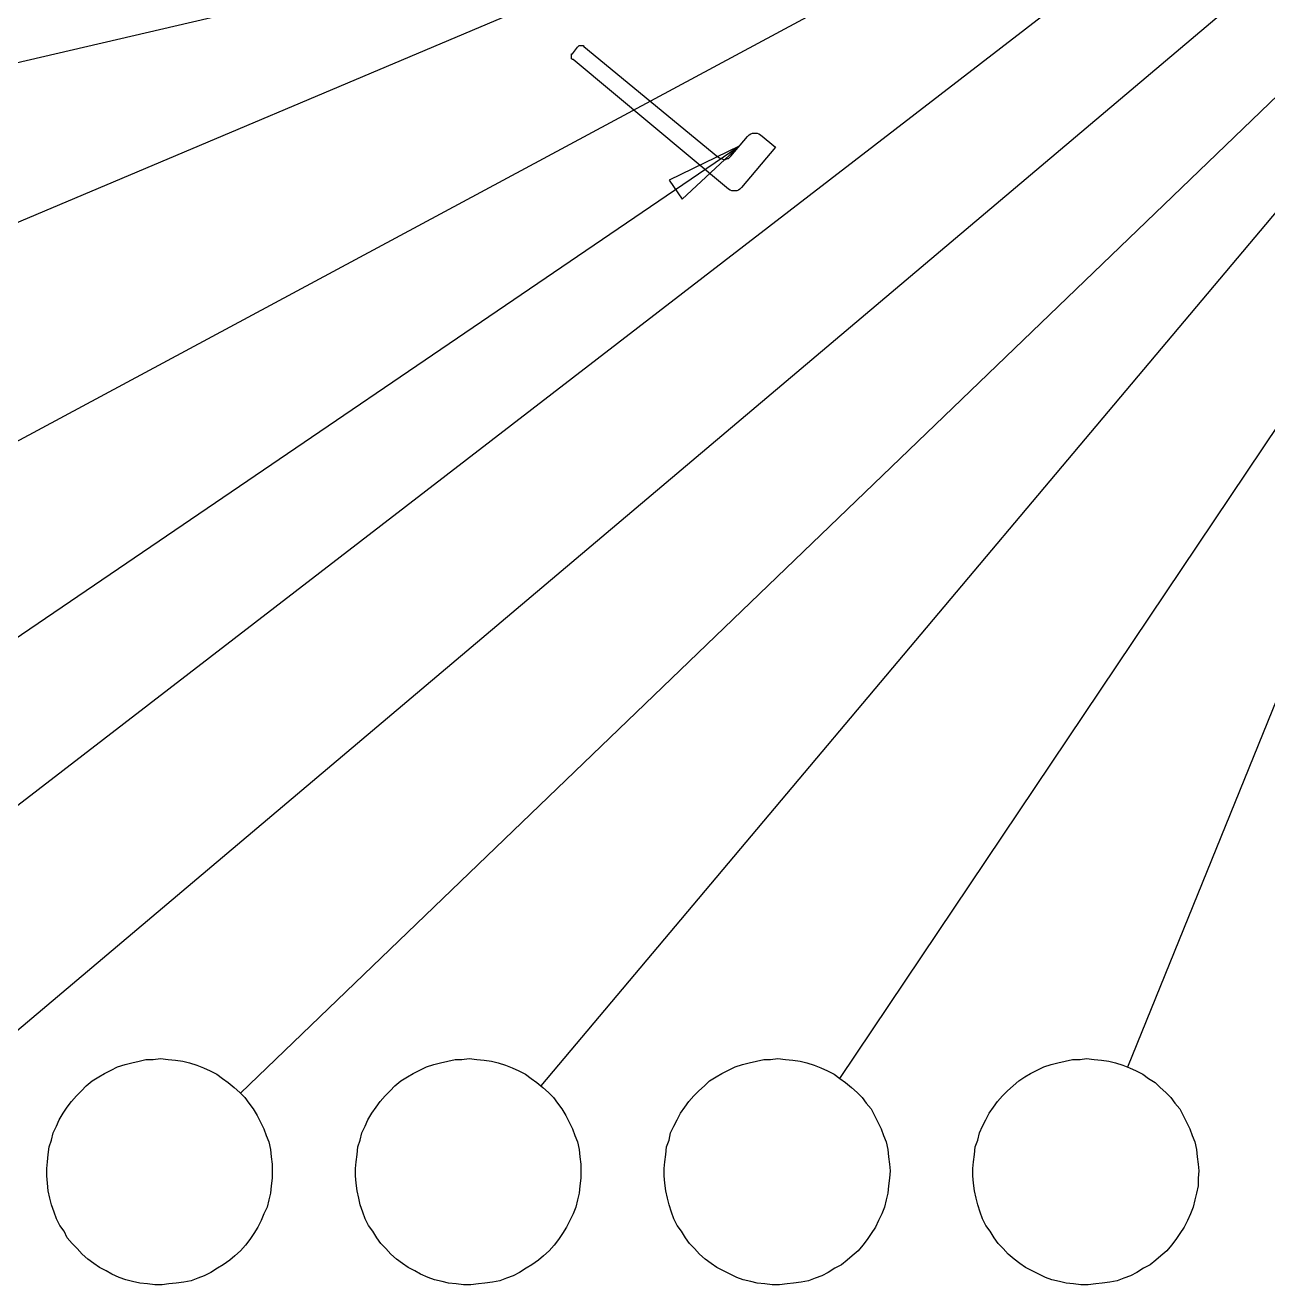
# Model space of a CAD drawing. Extents: x 9 to 432, y 44 to 411.
# Drawn here: x 40.41 to 82.9, y 52.24 to 95.3 of the extents above; entities that cross this region are included whole.
import ezdxf

# ---------------------------------------------------------------- set-up
doc = ezdxf.new("R2010")
doc.units = 0
doc.layers.get('0').update_dxf_attribs({"linetype": 'CONTINUOUS'})

msp = doc.modelspace()

# ---------------------------------------------------------------- linework, layer by layer
at = {"color": 7}
for p, q in [((26.924, 58.446811), (99.229333, 114.129256)), ((37.366222, 58.587922), (99.229333, 110.827256)), ((58.053111, 59.039478), (99.229333, 107.976811)), ((68.269556, 59.293478), (97.761778, 103.235478)), ((16.707556, 68.493922), (76.933778, 100.836589)), ((16.848667, 78.710367), (68.551778, 100.554367)), ((17.046222, 88.644589), (67.620444, 100.413256)), ((47.780222, 58.785478), (90.960222, 100.328589)), ((59.097333, 94.289033), (59.097333, 94.317256)), ((59.097333, 94.317256), (59.125556, 94.317256)), ((59.125556, 94.317256), (59.294889, 94.543033)), ((59.294889, 94.543033), (59.323111, 94.571256)), ((59.323111, 94.571256), (59.351333, 94.599478)), ((59.351333, 94.599478), (59.379556, 94.599478)), ((59.379556, 94.599478), (59.407778, 94.599478)), ((59.407778, 94.599478), (59.436, 94.599478)), ((59.436, 94.599478), (59.464222, 94.599478)), ((59.464222, 94.599478), (59.492444, 94.599478)), ((59.492444, 94.599478), (59.520667, 94.571256)), ((59.520667, 94.571256), (64.092667, 90.789478)), ((59.097333, 94.232589), (59.097333, 94.289033)), ((59.097333, 94.204367), (59.097333, 94.232589)), ((59.097333, 94.176144), (59.097333, 94.204367)), ((59.097333, 94.147922), (59.097333, 94.176144)), ((59.125556, 94.1197), (59.097333, 94.147922)), ((59.153778, 94.1197), (59.125556, 94.1197)), ((64.459556, 89.688811), (59.153778, 94.1197)), ((64.544222, 90.8177), (65.108667, 91.495033)), ((65.108667, 91.495033), (65.165111, 91.551478)), ((65.165111, 91.551478), (65.221556, 91.5797)), ((65.221556, 91.5797), (65.278, 91.607922)), ((65.278, 91.607922), (65.334444, 91.607922)), ((65.334444, 91.607922), (65.390889, 91.607922)), ((65.390889, 91.607922), (65.447333, 91.607922)), ((65.447333, 91.607922), (65.503778, 91.5797)), ((65.503778, 91.5797), (65.560222, 91.551478)), ((65.560222, 91.551478), (66.068222, 91.128144)), ((78.119111, 59.688589), (90.960222, 91.382144)), ((16.481778, 58.277478), (64.826444, 91.156367)), ((64.826444, 91.156367), (62.427556, 89.999256)), ((64.826444, 91.156367), (62.427556, 89.999256)), ((62.879111, 89.350144), (64.826444, 91.156367)), ((66.068222, 91.128144), (64.911111, 89.745256)), ((64.092667, 90.789478), (64.149111, 90.761256)), ((64.149111, 90.761256), (64.205556, 90.733033)), ((64.205556, 90.733033), (64.290222, 90.704811)), ((64.290222, 90.704811), (64.346667, 90.704811)), ((64.346667, 90.704811), (64.403111, 90.733033)), ((64.403111, 90.733033), (64.459556, 90.733033)), ((64.459556, 90.733033), (64.516, 90.789478)), ((64.516, 90.789478), (64.544222, 90.8177)), ((62.427556, 89.999256), (62.879111, 89.350144)), ((62.427556, 89.999256), (62.879111, 89.350144)), ((64.516, 89.660589), (64.459556, 89.688811)), ((64.572444, 89.632367), (64.516, 89.660589)), ((64.628889, 89.632367), (64.572444, 89.632367)), ((64.685333, 89.632367), (64.628889, 89.632367)), ((64.741778, 89.632367), (64.685333, 89.632367)), ((64.798222, 89.660589), (64.741778, 89.632367)), ((64.854667, 89.688811), (64.798222, 89.660589)), ((64.911111, 89.745256), (64.854667, 89.688811)), ((44.054889, 59.8297), (44.308889, 59.886144)), ((44.308889, 59.886144), (44.534667, 59.942589)), ((44.534667, 59.942589), (44.788667, 59.942589)), ((44.788667, 59.942589), (45.042667, 59.970811)), ((45.042667, 59.970811), (45.296667, 59.942589)), ((45.296667, 59.942589), (45.550667, 59.914367)), ((45.550667, 59.914367), (45.804667, 59.886144)), ((45.804667, 59.886144), (46.030444, 59.8297)), ((54.61, 59.8297), (54.864, 59.886144)), ((54.864, 59.886144), (55.118, 59.942589)), ((55.118, 59.942589), (55.343778, 59.942589)), ((55.343778, 59.942589), (55.597778, 59.970811)), ((55.597778, 59.970811), (55.851778, 59.942589)), ((55.851778, 59.942589), (56.105778, 59.914367)), ((56.105778, 59.914367), (56.359778, 59.886144)), ((56.359778, 59.886144), (56.585556, 59.8297)), ((65.165111, 59.8297), (65.419111, 59.886144)), ((65.419111, 59.886144), (65.673111, 59.942589)), ((65.673111, 59.942589), (65.898889, 59.942589)), ((65.898889, 59.942589), (66.152889, 59.970811)), ((66.152889, 59.970811), (66.406889, 59.942589)), ((66.406889, 59.942589), (66.660889, 59.914367)), ((66.660889, 59.914367), (66.914889, 59.886144)), ((66.914889, 59.886144), (67.140667, 59.8297)), ((75.720222, 59.8297), (75.974222, 59.886144)), ((75.974222, 59.886144), (76.228222, 59.942589)), ((76.228222, 59.942589), (76.482222, 59.942589)), ((76.482222, 59.942589), (76.708, 59.970811)), ((76.708, 59.970811), (76.962, 59.942589)), ((76.962, 59.942589), (77.216, 59.914367)), ((77.216, 59.914367), (77.47, 59.886144)), ((77.47, 59.886144), (77.695778, 59.8297)), ((42.926, 59.349922), (43.123556, 59.462811)), ((43.123556, 59.462811), (43.349333, 59.5757)), ((43.349333, 59.5757), (43.575111, 59.688589)), ((43.575111, 59.688589), (43.829111, 59.773256)), ((43.829111, 59.773256), (44.054889, 59.8297)), ((46.030444, 59.8297), (46.284444, 59.745033)), ((46.284444, 59.745033), (46.510222, 59.660367)), ((46.510222, 59.660367), (46.736, 59.547478)), ((46.736, 59.547478), (46.961778, 59.434589)), ((46.961778, 59.434589), (47.159333, 59.293478)), ((53.481111, 59.349922), (53.678667, 59.462811)), ((53.678667, 59.462811), (53.904444, 59.5757)), ((53.904444, 59.5757), (54.130222, 59.688589)), ((54.130222, 59.688589), (54.384222, 59.773256)), ((54.384222, 59.773256), (54.61, 59.8297)), ((56.585556, 59.8297), (56.839556, 59.745033)), ((56.839556, 59.745033), (57.065333, 59.660367)), ((57.065333, 59.660367), (57.291111, 59.547478)), ((57.291111, 59.547478), (57.516889, 59.434589)), ((57.516889, 59.434589), (57.714444, 59.293478)), ((64.036222, 59.349922), (64.233778, 59.462811)), ((64.233778, 59.462811), (64.459556, 59.5757)), ((64.459556, 59.5757), (64.685333, 59.688589)), ((64.685333, 59.688589), (64.939333, 59.773256)), ((64.939333, 59.773256), (65.165111, 59.8297)), ((67.140667, 59.8297), (67.394667, 59.745033)), ((67.394667, 59.745033), (67.620444, 59.660367)), ((67.620444, 59.660367), (67.846222, 59.547478)), ((67.846222, 59.547478), (68.072, 59.434589)), ((68.072, 59.434589), (68.269556, 59.293478)), ((74.591333, 59.349922), (74.788889, 59.462811)), ((74.788889, 59.462811), (75.014667, 59.5757)), ((75.014667, 59.5757), (75.240444, 59.688589)), ((75.240444, 59.688589), (75.494444, 59.773256)), ((75.494444, 59.773256), (75.720222, 59.8297)), ((77.695778, 59.8297), (77.949778, 59.745033)), ((77.949778, 59.745033), (78.175556, 59.660367)), ((78.175556, 59.660367), (78.401333, 59.547478)), ((78.401333, 59.547478), (78.627111, 59.434589)), ((78.627111, 59.434589), (78.824667, 59.293478)), ((42.333333, 58.870144), (42.502667, 59.039478)), ((42.502667, 59.039478), (42.700222, 59.208811)), ((42.700222, 59.208811), (42.926, 59.349922)), ((47.159333, 59.293478), (47.356889, 59.152367)), ((47.356889, 59.152367), (47.554444, 58.983033)), ((52.888444, 58.870144), (53.057778, 59.039478)), ((53.057778, 59.039478), (53.255333, 59.208811)), ((53.255333, 59.208811), (53.481111, 59.349922)), ((57.714444, 59.293478), (57.912, 59.152367)), ((57.912, 59.152367), (58.109556, 58.983033)), ((63.443556, 58.870144), (63.641111, 59.039478)), ((63.641111, 59.039478), (63.810444, 59.208811)), ((63.810444, 59.208811), (64.036222, 59.349922)), ((68.269556, 59.293478), (68.467111, 59.152367)), ((68.467111, 59.152367), (68.664667, 58.983033)), ((73.998667, 58.870144), (74.196222, 59.039478)), ((74.196222, 59.039478), (74.393778, 59.208811)), ((74.393778, 59.208811), (74.591333, 59.349922)), ((78.824667, 59.293478), (79.050444, 59.152367)), ((79.050444, 59.152367), (79.219778, 58.983033)), ((41.994667, 58.503256), (42.164, 58.700811)), ((42.164, 58.700811), (42.333333, 58.870144)), ((47.554444, 58.983033), (47.752, 58.8137)), ((47.752, 58.8137), (47.921333, 58.644367)), ((47.921333, 58.644367), (48.062444, 58.446811)), ((52.549778, 58.503256), (52.719111, 58.700811)), ((52.719111, 58.700811), (52.888444, 58.870144)), ((58.109556, 58.983033), (58.307111, 58.8137)), ((58.307111, 58.8137), (58.476444, 58.644367)), ((58.476444, 58.644367), (58.617556, 58.446811)), ((63.104889, 58.503256), (63.274222, 58.700811)), ((63.274222, 58.700811), (63.443556, 58.870144)), ((68.664667, 58.983033), (68.862222, 58.8137)), ((68.862222, 58.8137), (69.031556, 58.644367)), ((69.031556, 58.644367), (69.172667, 58.446811)), ((73.66, 58.503256), (73.829333, 58.700811)), ((73.829333, 58.700811), (73.998667, 58.870144)), ((79.219778, 58.983033), (79.417333, 58.8137)), ((79.417333, 58.8137), (79.586667, 58.644367)), ((79.586667, 58.644367), (79.727778, 58.446811)), ((41.712444, 58.108144), (41.853556, 58.3057)), ((41.853556, 58.3057), (41.994667, 58.503256)), ((48.062444, 58.446811), (48.203556, 58.249256)), ((48.203556, 58.249256), (48.344667, 58.023478)), ((52.267556, 58.108144), (52.408667, 58.3057)), ((52.408667, 58.3057), (52.549778, 58.503256)), ((58.617556, 58.446811), (58.758667, 58.249256)), ((58.758667, 58.249256), (58.899778, 58.023478)), ((62.822667, 58.108144), (62.963778, 58.3057)), ((62.963778, 58.3057), (63.104889, 58.503256)), ((69.172667, 58.446811), (69.342, 58.249256)), ((69.342, 58.249256), (69.454889, 58.023478)), ((73.377778, 58.108144), (73.518889, 58.3057)), ((73.518889, 58.3057), (73.66, 58.503256)), ((79.727778, 58.446811), (79.897111, 58.249256)), ((79.897111, 58.249256), (80.01, 58.023478)), ((41.486667, 57.656589), (41.571333, 57.882367)), ((41.571333, 57.882367), (41.712444, 58.108144)), ((48.344667, 58.023478), (48.457556, 57.7977)), ((48.457556, 57.7977), (48.570444, 57.571922)), ((52.041778, 57.656589), (52.126444, 57.882367)), ((52.126444, 57.882367), (52.267556, 58.108144)), ((58.899778, 58.023478), (59.012667, 57.7977)), ((59.012667, 57.7977), (59.125556, 57.571922)), ((62.596889, 57.656589), (62.709778, 57.882367)), ((62.709778, 57.882367), (62.822667, 58.108144)), ((69.454889, 58.023478), (69.567778, 57.7977)), ((69.567778, 57.7977), (69.680667, 57.571922)), ((73.152, 57.656589), (73.264889, 57.882367)), ((73.264889, 57.882367), (73.377778, 58.108144)), ((80.01, 58.023478), (80.122889, 57.7977)), ((80.122889, 57.7977), (80.235778, 57.571922)), ((41.317333, 57.176811), (41.373778, 57.430811)), ((41.373778, 57.430811), (41.486667, 57.656589)), ((48.570444, 57.571922), (48.655111, 57.346144)), ((48.655111, 57.346144), (48.739778, 57.120367)), ((51.872444, 57.176811), (51.928889, 57.430811)), ((51.928889, 57.430811), (52.041778, 57.656589)), ((59.125556, 57.571922), (59.210222, 57.346144)), ((59.210222, 57.346144), (59.294889, 57.120367)), ((62.427556, 57.176811), (62.484, 57.430811)), ((62.484, 57.430811), (62.596889, 57.656589)), ((69.680667, 57.571922), (69.765333, 57.346144)), ((69.765333, 57.346144), (69.85, 57.120367)), ((72.982667, 57.176811), (73.039111, 57.430811)), ((73.039111, 57.430811), (73.152, 57.656589)), ((80.235778, 57.571922), (80.320444, 57.346144)), ((80.320444, 57.346144), (80.405111, 57.120367)), ((41.204444, 56.697033), (41.232667, 56.951033)), ((41.232667, 56.951033), (41.317333, 57.176811)), ((48.739778, 57.120367), (48.796222, 56.866367)), ((48.796222, 56.866367), (48.824444, 56.612367)), ((51.759556, 56.697033), (51.787778, 56.951033)), ((51.787778, 56.951033), (51.872444, 57.176811)), ((59.294889, 57.120367), (59.351333, 56.866367)), ((59.351333, 56.866367), (59.379556, 56.612367)), ((62.314667, 56.697033), (62.342889, 56.951033)), ((62.342889, 56.951033), (62.427556, 57.176811)), ((69.85, 57.120367), (69.906444, 56.866367)), ((69.906444, 56.866367), (69.934667, 56.612367)), ((72.869778, 56.697033), (72.898, 56.951033)), ((72.898, 56.951033), (72.982667, 57.176811)), ((80.405111, 57.120367), (80.461556, 56.866367)), ((80.461556, 56.866367), (80.489778, 56.612367)), ((41.148, 56.217256), (41.176222, 56.443033)), ((41.176222, 56.443033), (41.204444, 56.697033)), ((48.824444, 56.612367), (48.852667, 56.358367)), ((51.703111, 56.217256), (51.731333, 56.443033)), ((51.731333, 56.443033), (51.759556, 56.697033)), ((59.379556, 56.612367), (59.407778, 56.358367)), ((62.258222, 56.217256), (62.286444, 56.443033)), ((62.286444, 56.443033), (62.314667, 56.697033)), ((69.934667, 56.612367), (69.962889, 56.358367)), ((72.813333, 56.217256), (72.841556, 56.443033)), ((72.841556, 56.443033), (72.869778, 56.697033)), ((80.489778, 56.612367), (80.518, 56.358367)), ((41.148, 55.963256), (41.148, 56.217256)), ((48.852667, 56.358367), (48.852667, 56.132589)), ((48.852667, 56.132589), (48.852667, 55.878589)), ((51.703111, 55.963256), (51.703111, 56.217256)), ((59.407778, 56.358367), (59.407778, 56.132589)), ((59.407778, 56.132589), (59.407778, 55.878589)), ((62.258222, 55.963256), (62.258222, 56.217256)), ((69.962889, 56.358367), (69.991111, 56.132589)), ((69.991111, 56.132589), (69.962889, 55.878589)), ((72.813333, 55.963256), (72.813333, 56.217256)), ((80.518, 56.358367), (80.546222, 56.132589)), ((80.546222, 56.132589), (80.518, 55.878589)), ((41.176222, 55.709256), (41.148, 55.963256)), ((41.204444, 55.455256), (41.176222, 55.709256)), ((48.824444, 55.624589), (48.796222, 55.370589)), ((48.852667, 55.878589), (48.824444, 55.624589)), ((51.731333, 55.709256), (51.703111, 55.963256)), ((51.759556, 55.455256), (51.731333, 55.709256)), ((59.379556, 55.624589), (59.351333, 55.370589)), ((59.407778, 55.878589), (59.379556, 55.624589)), ((62.286444, 55.709256), (62.258222, 55.963256)), ((62.314667, 55.455256), (62.286444, 55.709256)), ((69.934667, 55.624589), (69.906444, 55.370589)), ((69.962889, 55.878589), (69.934667, 55.624589)), ((72.841556, 55.709256), (72.813333, 55.963256)), ((72.869778, 55.455256), (72.841556, 55.709256)), ((80.518, 55.624589), (80.461556, 55.370589)), ((80.518, 55.878589), (80.518, 55.624589)), ((41.260889, 55.201256), (41.204444, 55.455256)), ((41.317333, 54.975478), (41.260889, 55.201256)), ((48.739778, 55.144811), (48.683333, 54.890811)), ((48.796222, 55.370589), (48.739778, 55.144811)), ((51.816, 55.201256), (51.759556, 55.455256)), ((51.872444, 54.975478), (51.816, 55.201256)), ((59.294889, 55.144811), (59.238444, 54.890811)), ((59.351333, 55.370589), (59.294889, 55.144811)), ((62.371111, 55.201256), (62.314667, 55.455256)), ((62.427556, 54.975478), (62.371111, 55.201256)), ((69.85, 55.144811), (69.793556, 54.890811)), ((69.906444, 55.370589), (69.85, 55.144811)), ((72.926222, 55.201256), (72.869778, 55.455256)), ((72.982667, 54.975478), (72.926222, 55.201256)), ((80.405111, 55.144811), (80.348667, 54.890811)), ((80.461556, 55.370589), (80.405111, 55.144811)), ((41.402, 54.721478), (41.317333, 54.975478)), ((41.486667, 54.4957), (41.402, 54.721478)), ((48.683333, 54.890811), (48.570444, 54.665033)), ((51.957111, 54.721478), (51.872444, 54.975478)), ((52.041778, 54.4957), (51.957111, 54.721478)), ((59.238444, 54.890811), (59.153778, 54.665033)), ((62.512222, 54.721478), (62.427556, 54.975478)), ((62.596889, 54.4957), (62.512222, 54.721478)), ((69.793556, 54.890811), (69.708889, 54.665033)), ((73.067333, 54.721478), (72.982667, 54.975478)), ((73.152, 54.4957), (73.067333, 54.721478)), ((80.348667, 54.890811), (80.264, 54.665033)), ((41.599556, 54.269922), (41.486667, 54.4957)), ((41.740667, 54.072367), (41.599556, 54.269922)), ((48.485778, 54.439256), (48.372889, 54.213478)), ((48.570444, 54.665033), (48.485778, 54.439256)), ((52.154667, 54.269922), (52.041778, 54.4957)), ((52.295778, 54.072367), (52.154667, 54.269922)), ((59.040889, 54.439256), (58.928, 54.213478)), ((59.153778, 54.665033), (59.040889, 54.439256)), ((62.709778, 54.269922), (62.596889, 54.4957)), ((62.850889, 54.072367), (62.709778, 54.269922)), ((69.596, 54.439256), (69.483111, 54.213478)), ((69.708889, 54.665033), (69.596, 54.439256)), ((73.264889, 54.269922), (73.152, 54.4957)), ((73.406, 54.072367), (73.264889, 54.269922)), ((80.151111, 54.439256), (80.038222, 54.213478)), ((80.264, 54.665033), (80.151111, 54.439256)), ((41.853556, 53.846589), (41.740667, 54.072367)), ((42.022889, 53.649033), (41.853556, 53.846589)), ((48.231778, 53.9877), (48.090667, 53.790144)), ((48.372889, 54.213478), (48.231778, 53.9877)), ((52.436889, 53.846589), (52.295778, 54.072367)), ((52.578, 53.649033), (52.436889, 53.846589)), ((58.786889, 53.9877), (58.645778, 53.790144)), ((58.928, 54.213478), (58.786889, 53.9877)), ((62.992, 53.846589), (62.850889, 54.072367)), ((63.133111, 53.649033), (62.992, 53.846589)), ((69.342, 53.9877), (69.200889, 53.790144)), ((69.483111, 54.213478), (69.342, 53.9877)), ((73.547111, 53.846589), (73.406, 54.072367)), ((73.688222, 53.649033), (73.547111, 53.846589)), ((79.897111, 53.9877), (79.756, 53.790144)), ((80.038222, 54.213478), (79.897111, 53.9877)), ((42.192222, 53.4797), (42.022889, 53.649033)), ((42.361556, 53.282144), (42.192222, 53.4797)), ((47.780222, 53.395033), (47.582667, 53.2257)), ((47.949556, 53.592589), (47.780222, 53.395033)), ((48.090667, 53.790144), (47.949556, 53.592589)), ((52.747333, 53.4797), (52.578, 53.649033)), ((52.916667, 53.282144), (52.747333, 53.4797)), ((58.335333, 53.395033), (58.137778, 53.2257)), ((58.504667, 53.592589), (58.335333, 53.395033)), ((58.645778, 53.790144), (58.504667, 53.592589)), ((63.302444, 53.4797), (63.133111, 53.649033)), ((63.471778, 53.282144), (63.302444, 53.4797)), ((68.890444, 53.395033), (68.692889, 53.2257)), ((69.059778, 53.592589), (68.890444, 53.395033)), ((69.200889, 53.790144), (69.059778, 53.592589)), ((73.857556, 53.4797), (73.688222, 53.649033)), ((74.026889, 53.282144), (73.857556, 53.4797)), ((79.445556, 53.395033), (79.248, 53.2257)), ((79.614889, 53.592589), (79.445556, 53.395033)), ((79.756, 53.790144), (79.614889, 53.592589)), ((42.559111, 53.112811), (42.361556, 53.282144)), ((42.756667, 52.9717), (42.559111, 53.112811)), ((42.954222, 52.830589), (42.756667, 52.9717)), ((47.413333, 53.084589), (47.187556, 52.915256)), ((47.582667, 53.2257), (47.413333, 53.084589)), ((53.114222, 53.112811), (52.916667, 53.282144)), ((53.311778, 52.9717), (53.114222, 53.112811)), ((53.509333, 52.830589), (53.311778, 52.9717)), ((57.968444, 53.084589), (57.742667, 52.915256)), ((58.137778, 53.2257), (57.968444, 53.084589)), ((63.669333, 53.112811), (63.471778, 53.282144)), ((63.866889, 52.9717), (63.669333, 53.112811)), ((64.064444, 52.830589), (63.866889, 52.9717)), ((68.523556, 53.084589), (68.326, 52.915256)), ((68.692889, 53.2257), (68.523556, 53.084589)), ((74.224444, 53.112811), (74.026889, 53.282144)), ((74.422, 52.9717), (74.224444, 53.112811)), ((74.619556, 52.830589), (74.422, 52.9717)), ((79.078667, 53.084589), (78.881111, 52.915256)), ((79.248, 53.2257), (79.078667, 53.084589)), ((43.18, 52.7177), (42.954222, 52.830589)), ((43.377556, 52.604811), (43.18, 52.7177)), ((43.631556, 52.491922), (43.377556, 52.604811)), ((46.538444, 52.548367), (46.312667, 52.4637)), ((46.764222, 52.661256), (46.538444, 52.548367)), ((46.99, 52.802367), (46.764222, 52.661256)), ((47.187556, 52.915256), (46.99, 52.802367)), ((53.735111, 52.7177), (53.509333, 52.830589)), ((53.932667, 52.604811), (53.735111, 52.7177)), ((54.186667, 52.491922), (53.932667, 52.604811)), ((57.093556, 52.548367), (56.867778, 52.4637)), ((57.319333, 52.661256), (57.093556, 52.548367)), ((57.545111, 52.802367), (57.319333, 52.661256)), ((57.742667, 52.915256), (57.545111, 52.802367)), ((64.290222, 52.7177), (64.064444, 52.830589)), ((64.516, 52.604811), (64.290222, 52.7177)), ((64.741778, 52.491922), (64.516, 52.604811)), ((67.648667, 52.548367), (67.422889, 52.4637)), ((67.874444, 52.661256), (67.648667, 52.548367)), ((68.100222, 52.802367), (67.874444, 52.661256)), ((68.326, 52.915256), (68.100222, 52.802367)), ((74.845333, 52.7177), (74.619556, 52.830589)), ((75.071111, 52.604811), (74.845333, 52.7177)), ((75.296889, 52.491922), (75.071111, 52.604811)), ((78.203778, 52.548367), (77.978, 52.4637)), ((78.429556, 52.661256), (78.203778, 52.548367)), ((78.655333, 52.802367), (78.429556, 52.661256)), ((78.881111, 52.915256), (78.655333, 52.802367)), ((43.857333, 52.407256), (43.631556, 52.491922)), ((44.083111, 52.350811), (43.857333, 52.407256)), ((44.337111, 52.294367), (44.083111, 52.350811)), ((44.591111, 52.266144), (44.337111, 52.294367)), ((44.845111, 52.237922), (44.591111, 52.266144)), ((45.099111, 52.237922), (44.845111, 52.237922)), ((45.324889, 52.266144), (45.099111, 52.237922)), ((45.578889, 52.294367), (45.324889, 52.266144)), ((45.832889, 52.322589), (45.578889, 52.294367)), ((46.086889, 52.379033), (45.832889, 52.322589)), ((46.312667, 52.4637), (46.086889, 52.379033)), ((54.412444, 52.407256), (54.186667, 52.491922)), ((54.666444, 52.350811), (54.412444, 52.407256)), ((54.892222, 52.294367), (54.666444, 52.350811)), ((55.146222, 52.266144), (54.892222, 52.294367)), ((55.400222, 52.237922), (55.146222, 52.266144)), ((55.654222, 52.237922), (55.400222, 52.237922)), ((55.908222, 52.266144), (55.654222, 52.237922)), ((56.134, 52.294367), (55.908222, 52.266144)), ((56.388, 52.322589), (56.134, 52.294367)), ((56.642, 52.379033), (56.388, 52.322589)), ((56.867778, 52.4637), (56.642, 52.379033)), ((64.967556, 52.407256), (64.741778, 52.491922)), ((65.221556, 52.350811), (64.967556, 52.407256)), ((65.447333, 52.294367), (65.221556, 52.350811)), ((65.701333, 52.266144), (65.447333, 52.294367)), ((65.955333, 52.237922), (65.701333, 52.266144)), ((66.209333, 52.237922), (65.955333, 52.237922)), ((66.463333, 52.266144), (66.209333, 52.237922)), ((66.689111, 52.294367), (66.463333, 52.266144)), ((66.943111, 52.322589), (66.689111, 52.294367)), ((67.197111, 52.379033), (66.943111, 52.322589)), ((67.422889, 52.4637), (67.197111, 52.379033)), ((75.522667, 52.407256), (75.296889, 52.491922)), ((75.776667, 52.350811), (75.522667, 52.407256)), ((76.002444, 52.294367), (75.776667, 52.350811)), ((76.256444, 52.266144), (76.002444, 52.294367)), ((76.510444, 52.237922), (76.256444, 52.266144)), ((76.764444, 52.237922), (76.510444, 52.237922)), ((77.018444, 52.266144), (76.764444, 52.237922)), ((77.244222, 52.294367), (77.018444, 52.266144)), ((77.498222, 52.322589), (77.244222, 52.294367)), ((77.752222, 52.379033), (77.498222, 52.322589)), ((77.978, 52.4637), (77.752222, 52.379033))]:
    msp.add_line(p, q, dxfattribs=at)

doc.saveas('drawing.dxf')
